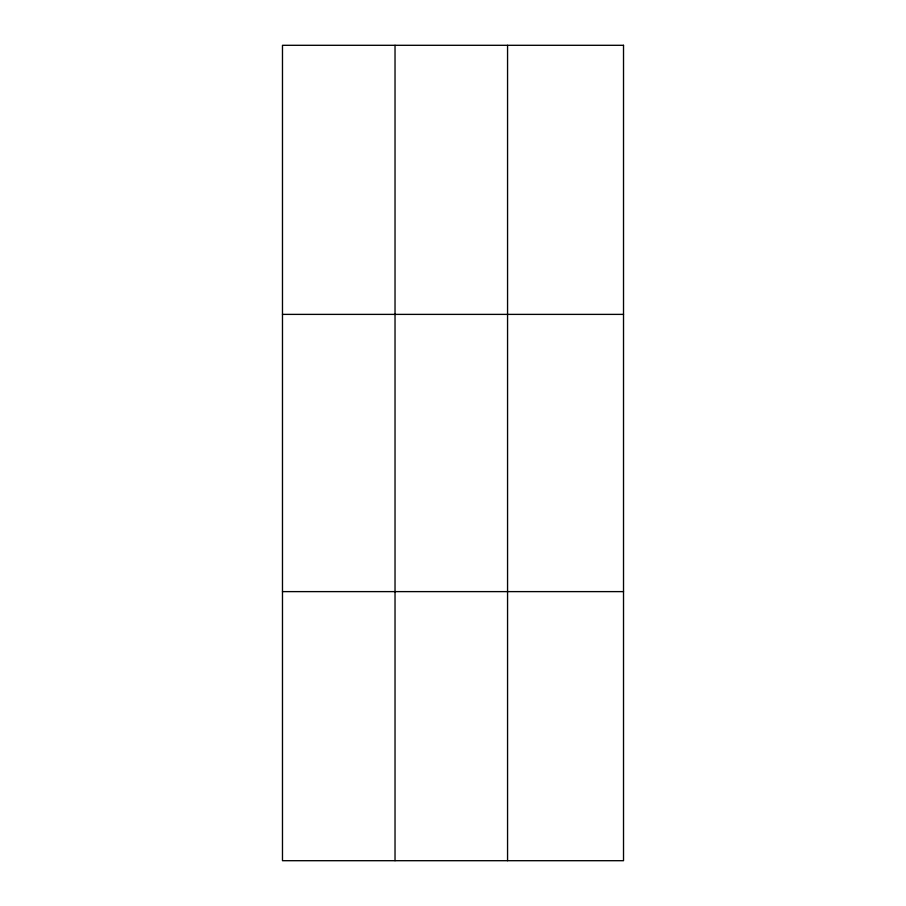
<?xml version="1.0" encoding="UTF-8"?>
<svg xmlns="http://www.w3.org/2000/svg" width="906" height="906" viewBox="0 0 906 906"><rect width="100%" height="100%" fill="white"/><g stroke="black" fill="none" stroke-linecap="round" stroke-linejoin="round"><path stroke-width="1.36" d="M395.027 860.7L395.027 45.3M507.564 860.7L507.564 45.3M282.479 314.382L623.521 314.382M282.479 591.618L623.521 591.618M623.521 45.3L623.521 860.7L282.479 860.7L282.479 45.3L623.521 45.3"/></g></svg>
